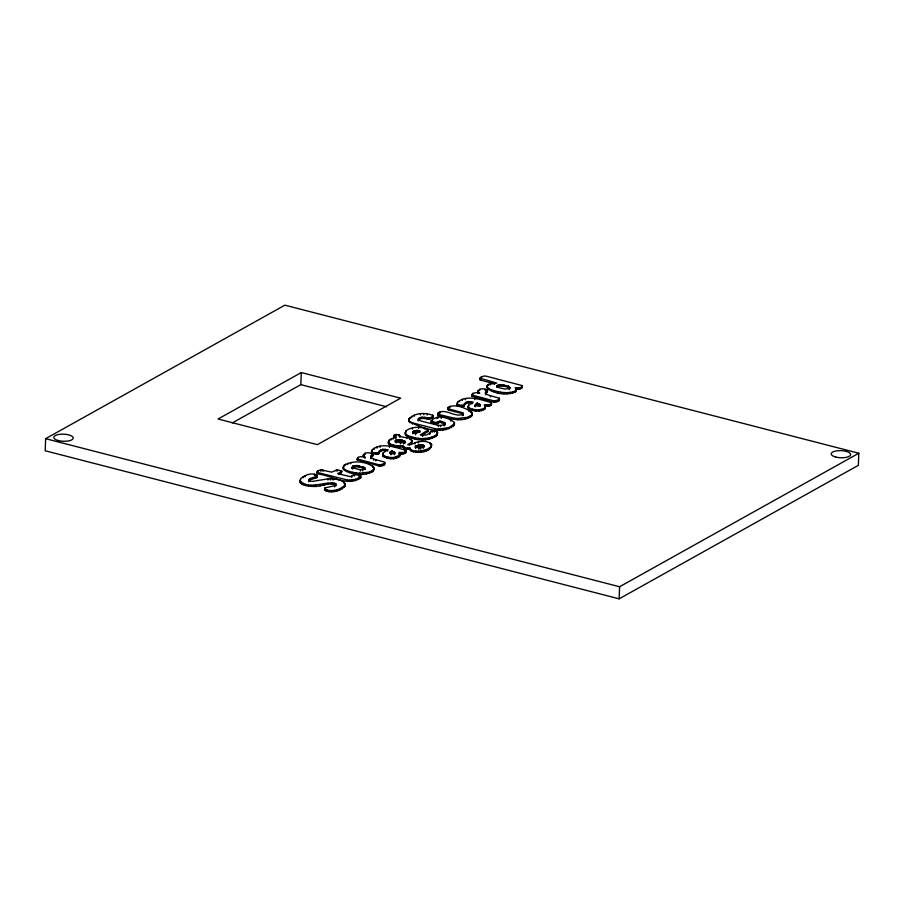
<?xml version="1.0" encoding="UTF-8"?>
<svg xmlns="http://www.w3.org/2000/svg" width="904" height="904" viewBox="0 0 904 904"><rect width="100%" height="100%" fill="white"/><g stroke="black" fill="none" stroke-linecap="round" stroke-linejoin="round"><path stroke-width="1.36" d="M393.941 435.728L395.975 437.095L395.929 438.304L393.895 436.937L393.941 435.728L396.415 434.474L399.24 434.892L400.122 436.621L409.738 438.248L411.23 439.174L411.987 441.355L409.568 443.672L409.523 444.881L411.15 443.74L411.941 441.434M431.14 420.925L435.841 422.541L439.954 421.061L441.773 421.524L445.039 423.027L445.028 425.016L443.921 423.467L439.909 422.27L437.039 423.66L433.152 423.4L431.366 422.597L431.14 420.925C437.491 414.021 448.305 417.546 454.429 422.484L454.339 425.038C441.875 435.694 421.309 428.067 408.868 421.445L408.936 418.891C414.812 412.608 425.84 412.235 433.298 415.625L433.039 417.433C428.756 421.513 422.371 415.863 418.213 420.123L418.258 420.902L418.258 418.914C422.417 414.653 428.801 420.303 433.084 416.224L433.298 415.625M409.568 443.672C403.659 446.35 413.806 444.045 414.947 442.779C420.202 440.892 426.744 440.497 431.445 443.921C432.078 452.791 416.654 454.011 410.563 450.655L409.907 449.186L405.376 448.994L402.721 446.926C397.929 447.141 391.827 447.299 388.404 443.468L389.296 439.999L395.975 437.095M45.641 438.677L45.2 450.768L619.15 598.832L858.359 465.323L858.8 453.232L284.85 305.168L45.641 438.677L619.59 586.752L858.8 453.232M232.305 422.902L300.851 384.641L301.292 372.55L400.63 398.178L317.394 444.644L218.056 419.015L301.292 372.55M299.913 480.555C309.213 491.041 324.728 480.171 335.87 483.821L335.723 486.002L335.825 485.03C328.773 481.742 320.818 487.222 313.383 486.454C308.863 486.25 297.133 485.64 300.727 478.521C305.066 475.041 312.185 471.877 317.259 475.594L316.875 476.464L310.275 478.476L308.818 479.662L308.874 481.787L308.772 480.871L310.23 479.685L316.829 477.674L317.259 475.594M300.275 482.77L300.32 481.572M301.348 483.753L301.382 482.544M303.134 477.854L303.179 476.645M303.134 484.657L303.179 483.448M305.066 476.916L305.111 475.707M305.744 485.482L305.789 484.273M308.388 486.047L308.433 484.838M310.23 479.685L310.275 478.476M310.931 486.363L310.976 485.154M312.886 478.623L312.931 477.414M313.383 486.454L313.428 485.245M314.49 475.38L314.536 474.171M315.213 478.159L315.247 476.95M316.016 475.956L316.061 474.747M315.756 486.363L315.79 485.154M316.829 477.674L316.875 476.464M317.044 471.854L317.18 473.617L317.993 474.001C331.531 475.414 347.746 487.053 360.843 477.753L360.764 475.956L357.498 474.792L354.436 474.882L350.232 476.634L337.7 473.651L341.791 471.187L337.441 469.741L331.791 472.125L320.547 469.888L318.072 470.701L317.044 471.854L317.18 473.617M318.027 471.911L318.072 470.701M320.502 471.097L320.547 469.888M320.197 485.821L320.242 484.612M321.926 470.973L321.971 469.764M323.146 471.12L323.191 469.91M324.265 485.03L324.31 483.821M324.581 488.702C330.604 492.736 340.514 490.013 345.158 484.872L345.113 486.081C340.469 491.222 330.559 493.946 324.536 489.911L324.977 487.866L334.604 485.731L335.87 483.821M324.977 487.866L324.536 489.911M325.519 490.827L325.564 489.618M327.18 491.505L327.225 490.296M327.949 480.058L327.994 478.849C333.802 478.883 340.966 478.939 345.125 483.504L345.113 486.081M327.971 484.307L328.016 483.098M329.18 491.799L329.226 490.589M330.412 480.001L330.457 478.792M331.282 483.922L331.327 482.713M331.632 491.753L331.678 490.544M332.808 483.968L332.853 482.759M333.011 480.137L333.056 478.928M334.243 484.228L334.288 483.018M334.367 491.414L334.401 490.205M334.559 486.94L334.604 485.731M335.282 484.589L335.327 483.38M336.299 470.984L336.344 469.775M337.395 470.95L337.441 469.741M337.169 490.793L337.215 489.584M339.847 489.923L339.893 488.714M338.604 474.34L341.418 472.758L341.497 470.792M341.418 472.758L341.791 471.187M342.187 488.827L342.232 487.618M343.158 467.978L343.848 465.447C352.515 460.046 365.792 460.995 373.725 467.198L373.386 471.086C364.696 476.464 351.43 475.414 343.418 469.312L343.848 465.447M343.418 469.312L343.204 466.769M344.028 483.391L344.062 482.182M344.548 470.577L343.463 468.102M344.13 487.459L344.175 486.25M345.396 465.458L345.441 464.249M345.079 484.713L345.125 483.504M346.481 471.696L346.526 470.487L344.593 469.368M347.735 464.464L347.78 463.255M347.599 481.29L347.644 480.08L317.225 472.408M349.125 472.589L349.17 471.379L346.526 470.487M349.69 481.403L349.735 480.193L355.408 479.38L360.165 477.165L360.764 475.956M350.684 463.752L350.729 462.543M351.712 477.368L351.758 476.159M352.029 468.159L352.696 466.114L356.888 465.492L364.594 467.481L365.205 469.571L362.877 467.978L356.843 466.701L352.65 467.323L352.029 468.159L352.662 469.029L352.074 466.95M351.679 481.312L351.724 480.103M352.65 467.323L352.696 466.114M352.888 473.549L352.933 472.34L349.17 471.379M354.458 466.803L354.504 465.594M354.402 476.092L354.436 474.882M355.362 480.589L355.408 479.38M356.063 474.159L356.108 472.95L352.933 472.34M356.843 466.701L356.888 465.492M365.035 458.441L365.08 457.232L360.594 456.622L358.266 457.345L357.114 459.752L378.697 465.899L382.607 465.662L384.618 464.543L384.641 462.159L373.668 459.074L371.148 457.593L370.821 456.204L372.629 454.113C369.951 452.429 365.318 451.887 363.318 454.859L363.702 457.322L363.318 454.859M357.374 460.26L357.148 458.543M358.221 458.554L358.266 457.345M358.696 479.176L358.741 477.967M358.832 476.25L358.877 475.041M359.114 467.006L359.159 465.797M359.555 474.419L359.6 473.21L369.533 472.057L373.431 469.877L374.03 468.554M360.131 478.374L360.165 477.165M360.38 471.018L360.425 469.809L352.707 467.82M362.775 470.927L362.82 469.718L365.25 468.362M362.877 467.978L362.922 466.769M363.114 474.351L363.159 473.142M364.561 468.69L364.594 467.481M365.126 454.441L365.171 453.232M366.504 473.956L366.549 472.747M369.487 473.267L369.533 472.057M370.821 456.204L370.674 458.079L372.798 455.865L372.843 454.655M371.103 458.803L371.148 457.593M371.408 456.859L371.454 455.65M387.793 449.729L382.9 449.277L380.787 449.955L379.183 451.198L378.618 453.797L375.996 454.17L371.77 453.254L372.177 449.763C381.917 441.932 395.5 447.514 405.919 450.339L406.167 452.068L405.105 453.266L402.721 453.989L399.048 453.582L399.579 456.52C394.89 460.046 387.692 459.187 382.934 456.215L383.251 452.836L387.793 449.729L387.748 450.938M371.86 453.582L372.798 455.865M371.77 453.254L371.454 451.39M372.177 449.763L371.408 452.599M372.38 456.317L372.425 455.107M371.838 472.272L371.883 471.063M372.584 455.322L372.629 454.113M372.753 453.695L372.798 452.486L371.815 452.045M372.55 467.119L372.595 465.91M373.634 460.283L373.668 459.074M373.386 471.086L373.431 469.877M374.143 449.412L374.188 448.203M373.725 467.198L373.985 469.764M375.996 454.17L376.041 452.96L372.798 452.486M375.793 460.95L375.838 459.74M376.979 448.135L377.024 446.926M377.544 454.124L379.183 451.198M378.618 453.797L378.663 452.588M378.991 453.209L379.036 452.011M378.697 465.899L378.742 464.701L357.419 459.051M380.042 447.344L380.087 446.135M379.804 466.046L379.849 464.837L383.85 463.944L384.912 462.701M379.138 452.407L380.742 451.164L380.787 449.955M381.183 465.967L381.228 464.758M380.742 451.164L382.855 450.486L382.9 449.277M382.934 456.215L382.663 453.955M382.607 465.662L382.641 464.453M383.206 454.045L383.251 452.836M383.804 465.153L383.85 463.944M384.313 457.175L384.358 455.966L382.98 455.006M384.618 464.543L384.663 463.334M385.194 449.254L385.149 450.463L382.855 450.486M386.878 458.046L386.923 456.836L384.358 455.966M387.217 450.802L387.262 449.593M388.404 443.468L388.471 441.152M389.149 444.497L388.449 442.259M389.296 439.999L388.426 442.361M389.421 447.31L389.466 446.101M390.099 451.887L390.053 453.096L391.782 451.977L394.867 453.921L394.912 452.712L391.827 450.768L389.545 452.859L390.935 453.638L393.025 453.876L394.912 452.712M390.664 445.412L390.709 444.203L389.195 443.288M390.878 440.067L390.923 438.858M390.37 458.69L390.415 457.481L386.923 456.836M390.89 454.848L390.935 453.638M391.647 452.056L391.692 450.847M391.782 451.977L391.827 450.768M391.997 452.034L392.042 450.825M392.924 446.169L392.969 444.96L390.709 444.203M393.263 439.028L393.296 437.818M393.726 446.373L393.771 445.163L392.969 444.96M393.895 436.937L394.11 435.061M393.545 458.735L393.59 457.526L399.624 455.311L399.093 452.373L404.077 452.508L406.212 450.859M394.054 452.904L394.099 451.695M394.449 454.701L394.494 453.492M395.15 434.654L395.104 435.864L394.065 436.27M395.297 440.61L395.251 441.819L398.348 440.813L404.969 442.531L405.015 441.321L401.726 440.067L396.912 439.706L395.297 440.61L395.545 442.372M395.749 441.299L395.794 440.09M395.884 446.813L395.929 445.604L393.771 445.163M396.37 435.683L396.415 434.474M396.494 442.915L396.54 441.706L395.59 441.163M396.234 458.305L396.28 457.096M396.867 440.915L396.912 439.706M398.144 447.051L398.178 445.841L395.929 445.604M398.348 440.813L398.393 439.604M398.494 435.818L398.54 434.609M398.291 457.514L398.336 456.305M399.24 434.892L399.783 437.14L399.828 435.931M399.579 436.53L399.624 435.321M400.009 440.949L400.054 439.739M399.579 456.52L399.624 455.311M399.93 455.526L399.975 454.316M400.427 443.921L400.461 442.723L396.54 441.706M400.235 453.887L400.269 452.678M400.438 447.084L400.483 445.875L402.766 445.717L405.421 447.785L409.953 447.977L410.563 450.655M401.681 441.276L401.726 440.067M401.387 454.045L401.432 452.836M402.483 441.491L402.529 440.282M402.721 446.926L402.766 445.717M402.721 453.989L402.766 452.78M403.353 448.079L403.399 446.87M403.636 443.977L405.015 441.321M404.02 441.988L404.065 440.779M404.122 448.576L404.167 447.367M404.031 453.718L404.077 452.508M429.942 433.31L429.649 434.293L430.609 431.366L436.157 431.242L437.536 432.225L437.253 435.129C428.654 442.169 413.953 441.141 405.444 434.643L405.952 430.79C412.145 426.349 421.117 426.473 427.942 429.355L427.965 431.581L421.332 435.479M405.241 443.084L405.286 441.875M405.444 434.643L405.263 432.101M405.105 449.989L405.06 451.198L406.167 452.068M405.105 453.266L405.15 452.056M405.376 448.994L405.421 447.785M405.952 430.79L405.218 433.31M405.873 451.548L405.919 450.339M405.919 452.667L405.964 451.458M406.517 435.897L405.489 433.434M406.664 438.496L406.71 437.287M407.693 449.322L407.738 448.113M408.868 421.445L408.936 418.891M408.393 437.016L408.438 435.807L406.563 434.688M409.874 418.801L409.919 417.591M410.009 422.767L408.913 420.236M409.693 439.457L409.738 438.248M409.907 449.186L409.953 447.977M411.648 417.558L411.693 416.348M411.026 437.909L411.071 436.7L408.438 435.807M411.184 440.384L411.23 439.174M411.15 443.74L411.184 442.531M412.382 429.117L412.427 427.908M412.45 424.055L412.495 422.857L410.054 421.558M411.625 451.322L411.67 450.113L410.608 449.457M411.941 442.564L411.987 440.225M412.721 431.897L412.676 433.106L416.981 431.581L419.716 432.564L420.021 430.993L417.015 430.372L413.512 431.163L412.721 431.897L412.845 433.875M413.467 432.372L413.512 431.163M414.224 416.371L414.269 415.162M413.264 451.876L413.309 450.667L411.67 450.113M415.004 431.796L415.049 430.598M414.947 438.915L414.992 437.705L411.071 436.7M414.902 443.988L414.947 442.779M415.591 434.869L415.637 433.66L419.761 431.366M415.365 447.367L415.411 446.158L419.049 444.847L422.676 444.824L424.247 445.898L424.202 447.107L422.631 446.034L419.004 446.056L415.365 447.367L415.772 448.282L415.411 446.158M415.817 452.316L415.863 451.107L413.309 450.667M416.981 431.581L417.015 430.372M417.196 446.632L417.241 445.423M418.575 428.575L418.62 427.377M418.405 439.593L418.45 438.383L414.992 437.705M419.151 419.332L419.196 418.123M418.462 442.96L418.507 441.751M419.128 431.852L419.173 430.643M418.552 452.373L418.597 451.164C423.253 450.554 429.637 449.808 431.841 445.062M418.936 449.209L418.981 448L415.817 447.073M419.004 446.056L419.049 444.847M420.405 414.947L420.45 413.738M420.586 418.699L420.631 417.49M420.609 449.141L420.654 447.932L423.321 447.141L424.247 445.898M420.812 445.819L420.857 444.61M422.01 418.394L422.055 417.185M421.32 452.079L421.366 450.87M421.998 439.852L422.032 438.643L429.016 438.011L434.801 435.943L437.299 433.92L437.536 432.225M422.62 436.496L422.654 435.287L420.315 434.869L428.247 429.886M422.631 446.034L422.676 444.824M423.795 414.766L423.829 413.557M423.275 448.35L423.321 447.141M423.773 446.497L423.818 445.288M424.71 418.473L424.756 417.264M424.021 451.48L424.066 450.271M424.914 429.4L424.959 428.191M425.569 439.728L425.614 438.519M426.948 418.925L426.993 417.716M427.253 414.992L427.287 413.783M426.507 450.655L426.552 449.446M428.394 419.117L428.439 417.908M427.965 431.581L428.01 430.383M428.971 439.22L429.016 438.011M428.643 449.65L428.688 448.44M429.739 418.993L429.784 417.784M429.988 444.09L430.033 442.881M430.564 432.564L430.609 431.366M430.259 448.576L430.304 447.367M431.366 422.597L431.536 420.484M432.078 418.123L432.123 416.913M431.4 445.13L431.445 443.921M431.366 447.435L431.411 446.226M432.587 415.049L433.253 416.834M432.236 432.157L432.281 430.948M432.078 438.361L432.123 437.152M433.039 417.433L433.084 416.224M433.152 423.4L433.197 422.191M434.395 432.191L434.44 430.982M434.756 437.152L434.801 435.943M435.016 429.886L435.061 428.677L412.495 422.857M435.796 423.75L435.841 422.541M436.338 436.123L436.372 434.914M437.084 418.575L437.129 417.365M437.039 423.66L437.084 422.45M437.016 431.626L437.502 433.434M437.807 414.789L438.09 412.958C445.774 407.964 454.531 417.603 462.735 414.439L463.356 413.603L462.724 412.732L448.791 408.879L448.079 407.376C454.994 403.444 466.181 408.111 471.944 412.473L471.538 416.315C461.605 423.038 448.407 418.303 438.078 415.331L438.044 414.168M437.253 435.129L437.299 433.92M437.954 418.247L437.999 417.038M438.078 415.331L438.09 412.958M437.943 423.366L437.988 422.157M438.361 426.564L438.395 425.355L421.58 421.185L419.388 420.45L418.258 418.914M438.824 415.682L437.852 413.58M438.835 413.569L438.881 412.36M439.084 430.27L439.129 429.061L448.972 427.615L454.384 423.829M439.999 413.083L440.045 411.874M439.909 422.27L439.954 421.061M440.61 426.677L440.655 425.468L444.158 424.586L445.039 423.027M441.276 418.382L441.321 417.173M441.728 422.733L441.773 421.524M442.757 430.18L442.802 428.971M443.921 423.467L443.966 422.258M444.113 425.795L444.158 424.586M446.045 429.671L446.09 428.462M462.735 414.439L462.69 415.648L463.311 414.812L461.051 413.264L448.746 410.088L447.808 407.986M447.988 409.738L448.079 407.376M448.746 410.088L448.791 408.879M448.926 428.824L448.972 427.615M450.034 407.467L450.079 406.258M450.813 421.061L450.859 419.851M451.424 427.682L451.469 426.473M453.299 426.383L453.345 425.174M454.192 419.433L454.237 418.224L438.858 414.473M454.339 425.038L454.429 422.484M456.859 403.726L457.175 405.58L458.158 406.02L462.961 406.45L464.023 406.122L464.588 403.534L466.193 402.291L468.306 401.613L473.199 402.054L468.656 405.161L468.34 408.54C473.097 411.523 480.295 412.371 484.985 408.857L485.391 406.642L484.499 404.698L489.482 404.834L491.369 403.783L491.324 402.664C480.917 399.839 467.323 394.268 457.582 402.088L457.175 405.58M457.537 403.297L457.582 402.088M457.639 419.693L457.684 418.484L467.617 417.309L471.583 415.106L472.204 413.795M458.158 406.02L458.204 404.811L457.221 404.37M459.548 401.738L459.594 400.528M461.402 406.495L461.447 405.286L458.204 404.811M461.176 419.625L461.221 418.416M462.385 400.461L462.43 399.252M462.678 413.942L462.724 412.732M462.961 406.45L464.588 403.534M463.311 414.812L463.356 413.603M464.023 406.122L464.068 404.913M464.407 405.546L464.453 404.337M464.566 419.23L464.611 418.021M465.447 399.67L465.492 398.461M464.543 404.743L466.148 403.5L466.193 402.291M467.571 418.518L467.617 417.309M466.148 403.5L468.261 402.822L468.306 401.613M468.34 408.54L468.069 406.28M468.656 405.161L468.023 407.489M468.86 411.286L468.905 410.077M469.718 409.512L469.764 408.303L468.385 407.331M469.944 417.512L469.99 416.303M472.622 403.127L470.566 402.788L470.611 401.579M470.769 412.405L470.814 411.196M478.363 392.133L479.708 393.251L476.532 392.573L472.894 393.376L471.775 394.562L472.001 396.28L493.324 401.93L497.223 401.692L499.245 400.562L499.257 398.178L488.296 395.093L485.776 393.624L485.448 392.223L487.256 390.132C484.578 388.449 479.945 387.918 477.933 390.878L478.318 393.342L477.933 390.878M472.001 396.28L471.775 394.562M471.538 416.315L471.583 415.106M471.956 403.93L472.001 402.732M471.944 412.473L472.171 415.004M472.283 410.371L472.329 409.162L469.764 408.303M472.848 394.585L472.894 393.376M474.826 399.647L474.871 398.438M475.301 406.811L474.95 405.184L477.233 403.094L480.329 405.037L480.284 406.246L477.188 404.303L474.905 406.393M475.459 405.421L475.504 404.212M475.786 411.015L475.832 409.806L472.329 409.162M477.052 404.382L477.097 403.173M477.188 404.303L477.233 403.094M477.402 404.359L477.448 403.15M479.877 378.109L496.793 383.104L488.476 384.403L487.301 385.375L487.007 387.669C493.968 394.2 507.347 395.907 515.969 391.556L516.387 389.341L515.178 387.579L516.365 387.884L516.32 389.093L520.128 388.901L521.992 387.861L521.936 385.522L486.092 376.132L483.55 376.064L479.877 378.109L480.058 379.849L480.894 380.222L494.104 383.635M478.95 411.06L478.996 409.851L483.742 408.631L485.391 406.642M479.753 390.46L479.787 389.262M480.058 379.849L480.103 378.64M479.459 405.229L479.504 404.02M480.894 380.222L480.939 379.013M480.996 378.098L481.041 376.889M481.651 410.631L481.685 409.422M483.696 409.84L483.742 408.631M484.499 404.698L484.454 405.907L489.437 406.043L491.324 404.992L491.618 403.184M485.177 390.37L485.222 389.161M485.776 393.624L485.731 394.833L485.448 392.223M484.985 408.857L485.03 407.647M485.301 394.099L486.081 391.669M485.64 406.212L485.685 405.003M486.036 392.878L487.007 392.336L487.053 391.127M487.007 392.336L487.256 390.132M487.301 385.375L487.007 387.669M486.793 406.382L486.838 405.173M487.425 391.884L487.459 390.675M487.595 388.799L487.053 386.46M488.431 385.612L488.476 384.403M488.126 406.314L488.171 405.105M488.962 389.906L489.007 388.697L487.64 387.59M489.437 406.043L489.482 404.834M490.171 384.912L490.217 383.703M490.42 396.969L490.465 395.76M490.51 405.602L490.556 404.393M491.053 390.935L491.098 389.726L489.007 388.697M491.324 404.992L491.369 403.783M493.324 401.93L493.369 400.721L472.046 395.071M493.833 391.816L493.878 390.607L491.098 389.726M494.59 384.302L494.635 383.093M494.431 402.065L494.477 400.856L498.477 399.975L499.528 398.721M495.81 401.986L495.855 400.777M496.793 386.177L496.748 387.375L499.053 386.008L503.946 386.166L508.41 387.319L509.912 388.743L509.958 387.533L508.455 386.11L501.437 384.618L497.426 385.33L496.793 386.177L499.031 387.726L505.099 389.036L509.325 388.426L509.958 387.533M497.392 386.539L497.426 385.33M497.223 401.692L497.268 400.483M497.595 392.788L497.641 391.579L493.878 390.607M498.432 401.184L498.477 399.975M499.053 386.008L499.098 384.799M499.483 399.93L499.257 398.178M499.245 400.562L499.29 399.353M500.658 393.421L500.703 392.212L497.641 391.579M501.392 385.816L501.437 384.618M503.946 386.166L503.991 384.957M503.957 393.771L504.003 392.562L500.703 392.212M507.246 393.861L507.291 392.652L512.941 392.008L514.817 391.285L516.387 389.341M508.41 387.319L508.455 386.11M509.28 389.635L509.325 388.426M509.325 387.839L509.37 386.629M510.308 393.681L510.342 392.472M512.896 393.217L512.941 392.008M514.771 392.494L514.817 391.285M515.969 391.556L516.014 390.358M516.06 388.37L516.342 390.551M517.416 389.228L517.461 388.019L516.365 387.884M518.772 389.161L518.817 387.963L521.235 387.262L522.252 386.042M520.128 388.901L520.173 387.703M521.19 388.471L521.235 387.262M521.89 386.731L521.936 385.522M521.992 387.861L522.037 386.652M619.15 598.832L619.59 586.752M299.868 481.764L300.682 479.73M447.762 409.196L448.034 408.585M480.329 405.037L478.431 406.201L475.346 405.602M363.272 456.068L364.154 454.983M477.888 392.087L478.781 391.003M429.682 433.084L426.756 434.892L422.654 435.287M327.994 478.849L312.705 481.357L310.174 481.165L308.818 479.662M403.681 442.768L400.461 442.723M517.461 388.019L518.817 387.963M418.981 448L420.654 447.932M360.425 469.809L362.82 469.718M461.447 405.286L462.995 405.241M376.041 452.96L377.589 452.915M468.261 402.822L470.566 402.788M475.832 409.806L478.996 409.851M390.415 457.481L393.59 457.526M398.178 445.841L400.483 445.875M415.863 451.107L418.597 451.164M504.003 392.562L507.291 392.652M438.395 425.355L440.655 425.468M347.644 480.08L349.735 480.193M418.45 438.383L422.032 438.643M454.237 418.224L457.684 418.484M356.108 472.95L359.6 473.21M435.061 428.677L439.129 429.061M493.369 400.721L494.477 400.856M378.742 464.701L379.849 464.837M300.851 384.641L386.584 406.755M415.637 433.66L412.891 432.677M498.477 399.048L499.211 399.387M486.442 390.81L487.211 391.342M359.973 476.657L360.843 477.753M363.747 456.113L365.08 457.232M835.804 457.062A9.741 3.559 2.1 0 0 850.664 454.622A9.741 3.559 2.1 0 0 836.324 450.915A9.741 3.559 2.1 0 0 835.804 457.062M58.387 440.576A9.741 3.559 2.1 0 0 73.247 438.135A9.741 3.559 2.1 0 0 58.907 434.44A9.741 3.559 2.1 0 0 58.387 440.576"/></g></svg>
